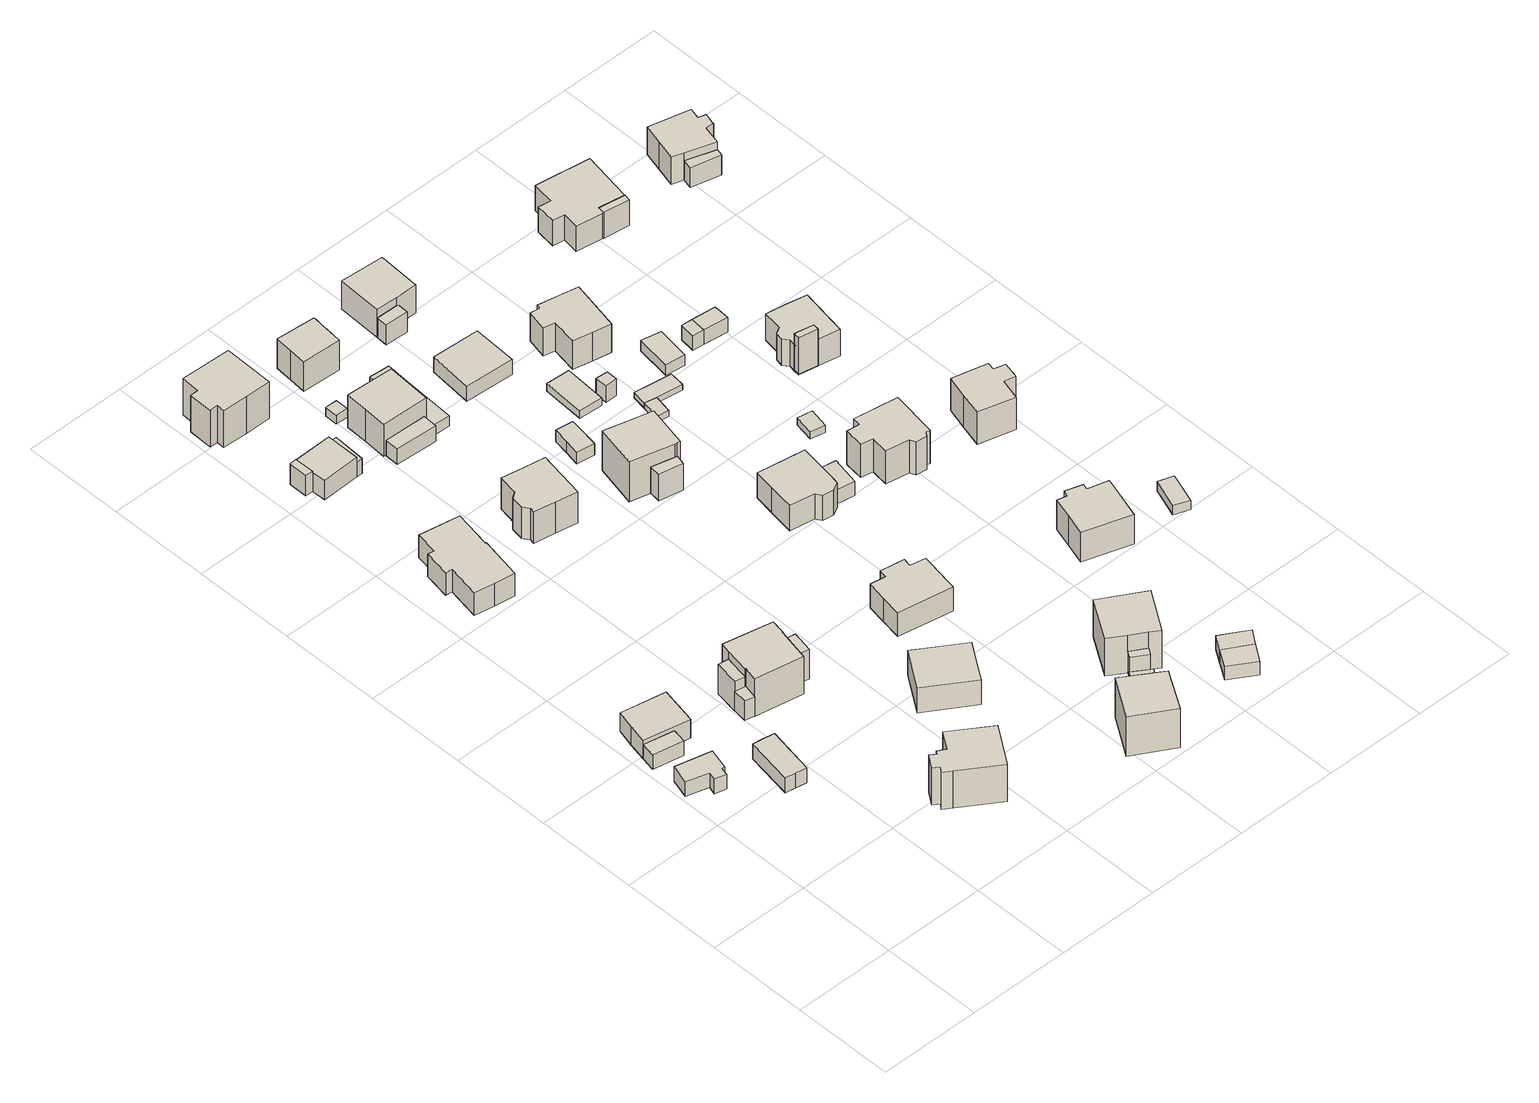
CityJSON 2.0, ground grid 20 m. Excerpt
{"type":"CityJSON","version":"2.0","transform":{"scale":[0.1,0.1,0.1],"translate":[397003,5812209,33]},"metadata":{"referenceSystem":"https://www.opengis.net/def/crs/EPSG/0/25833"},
"CityObjects":{
"building1":{"type":"Building","attributes":{"Gemeindeschluessel":"11000009","BezugspunktDach":"2200","function":"31001_2143","measuredHeight":3.3,"storeysAboveGround":1},"address":[{"country":"Germany","locality":"Berlin","thoroughfareNumber":"74 (1)","thoroughfareName":"Alpenrosenweg"}],"geometry":[{"type":"Solid","lod":"1","boundaries":[[[[0,1,2,3,4,5,6,7]],[[8,9,10,11,12,13,14,15]],[[8,15,7,6]],[[9,8,6,5]],[[10,9,5,4]],[[11,10,4,3]],[[12,11,3,2]],[[13,12,2,1]],[[14,13,1,0]],[[15,14,0,7]]]]}]},
"building2":{"type":"Building","attributes":{"Gemeindeschluessel":"11000009","function":"31001_1010"},"address":[{"country":"Germany","locality":"Berlin","thoroughfareNumber":"74","thoroughfareName":"Alpenrosenweg"}],"children":["building2-1","building2-2"]},
"building2-1":{"type":"BuildingPart","attributes":{"BezugspunktDach":"2200","measuredHeight":5.24,"storeysAboveGround":1},"parents":["building2"],"geometry":[{"type":"MultiSurface","lod":"1","boundaries":[[[16,17,18,19,20]],[[21,22,23,24,25]],[[21,25,20,19]],[[22,21,19,18]],[[23,22,18,17]],[[24,23,17,16]],[[26,27,28,29,24,16,20]],[[30,25,29,28,27,26]]]}]},
"building2-2":{"type":"BuildingPart","attributes":{"BezugspunktDach":"2200","measuredHeight":3.27,"storeysAboveGround":1},"parents":["building2"],"geometry":[{"type":"Solid","lod":"1","boundaries":[[[[31,27,26,32]],[[25,28,33,34]],[[25,34,32,26]],[[33,28,27,31]],[[34,33,31,32]],[[28,25,26,27]]]]}]},
"building3":{"type":"Building","attributes":{"Gemeindeschluessel":"11000009","BezugspunktDach":"2200","function":"31001_2463","measuredHeight":4.04,"storeysAboveGround":1},"address":[{"country":"Germany","locality":"Berlin","thoroughfareNumber":"76 (1)","thoroughfareName":"Alpenrosenweg"}],"geometry":[{"type":"Solid","lod":"1","boundaries":[[[[35,36,37,38,39,40]],[[41,42,43,44,45,46]],[[41,46,40,39]],[[42,41,39,38]],[[43,42,38,37]],[[44,43,37,36]],[[45,44,36,35]],[[46,45,35,40]]]]}]},
"building4":{"type":"Building","attributes":{"Gemeindeschluessel":"11000009","BezugspunktDach":"2200","function":"51009_1610","measuredHeight":4.39,"storeysAboveGround":0},"address":[{"country":"Germany","locality":"Berlin"}],"geometry":[{"type":"Solid","lod":"1","boundaries":[[[[47,48,49,50]],[[51,52,53,54]],[[51,54,50,49]],[[52,51,49,48]],[[53,52,48,47]],[[54,53,47,50]]]]}]},
"building5":{"type":"Building","attributes":{"Gemeindeschluessel":"11000009","BezugspunktDach":"2200","function":"31001_1010","measuredHeight":10.66,"storeysAboveGround":2},"address":[{"country":"Germany","locality":"Berlin","thoroughfareNumber":"6, 8","thoroughfareName":"Agavensteig"}],"geometry":[{"type":"Solid","lod":"1","boundaries":[[[[55,56,57,58,59,60,61,62,63,64,65]],[[66,67,68,69,70,71,72,73,74,75,76]],[[66,76,65,64]],[[67,66,64,63]],[[68,67,63,62]],[[69,68,62,61]],[[70,69,61,60]],[[71,70,60,59]],[[72,71,59,58]],[[73,72,58,57]],[[74,73,57,56]],[[75,74,56,55]],[[76,75,55,65]]]]}]},
"building6":{"type":"Building","attributes":{"Gemeindeschluessel":"11000009","BezugspunktDach":"2200","function":"31001_1010","measuredHeight":6.61,"storeysAboveGround":1},"address":[{"country":"Germany","locality":"Berlin","thoroughfareNumber":"73","thoroughfareName":"Alpenrosenweg"}],"geometry":[{"type":"Solid","lod":"1","boundaries":[[[[77,78,79,80,81,82,83,84,85,86,87,88]],[[89,90,91,92,93,94,95,96,97,98,99,100]],[[89,100,88,87]],[[90,89,87,86]],[[91,90,86,85]],[[92,91,85,84]],[[93,92,84,83]],[[94,93,83,82]],[[95,94,82,81]],[[96,95,81,80]],[[97,96,80,79]],[[98,97,79,78]],[[99,98,78,77]],[[100,99,77,88]]]]}]},
"building7":{"type":"Building","attributes":{"Gemeindeschluessel":"11000009","function":"31001_1010"},"address":[{"country":"Germany","locality":"Berlin","thoroughfareNumber":"76","thoroughfareName":"Alpenrosenweg"}],"children":["building7-1","building7-2","building7-3"]},
"building7-1":{"type":"BuildingPart","attributes":{"BezugspunktDach":"2200","measuredHeight":10.37,"storeysAboveGround":2},"parents":["building7"],"geometry":[{"type":"MultiSurface","lod":"1","boundaries":[[[101,102,103,104,105,106,107,108,109,110]],[[111,112,113,114,115,116,117,118,119,120]],[[111,120,110,109]],[[112,111,109,108]],[[121,122,112,108,107]],[[114,113,107,106]],[[115,114,106,105]],[[116,115,105,104]],[[117,116,104,103]],[[123,124,103,102]],[[119,118,102,101]],[[120,119,101,110]],[[113,112,122,121]],[[118,117,124,123]]]}]},
"building7-2":{"type":"BuildingPart","attributes":{"BezugspunktDach":"2200","measuredHeight":6.72,"storeysAboveGround":2},"parents":["building7"],"geometry":[{"type":"Solid","lod":"1","boundaries":[[[[122,121,125,126]],[[127,113,112,128]],[[127,128,126,125]],[[113,127,125,121]],[[128,112,122,126]],[[113,121,122,112]]]]}]},
"building7-3":{"type":"BuildingPart","attributes":{"BezugspunktDach":"2200","measuredHeight":6.72,"storeysAboveGround":2},"parents":["building7"],"geometry":[{"type":"Solid","lod":"1","boundaries":[[[[129,130,131,124,123]],[[117,116,132,133,118]],[[116,117,124,131]],[[132,116,131,130]],[[133,132,130,129]],[[118,133,129,123]],[[117,118,123,124]]]]}]},
"building8":{"type":"Building","attributes":{"Gemeindeschluessel":"11000009","function":"31001_2143"},"address":[{"country":"Germany","locality":"Berlin","thoroughfareNumber":"90 (1)","thoroughfareName":"Königsheideweg"}],"children":["building8-1","building8-2","building8-3"]},
"building8-1":{"type":"BuildingPart","attributes":{"BezugspunktDach":"2200","measuredHeight":5.73,"storeysAboveGround":2},"parents":["building8"],"geometry":[{"type":"MultiSurface","lod":"1","boundaries":[[[134,135,136,137,138]],[[139,140,141,142,143]],[[139,143,138,137]],[[144,145,146,137,136]],[[141,140,136,135]],[[142,141,135,134]],[[140,139,146,145,144]],[[143,142,134,138]]]}]},
"building8-2":{"type":"BuildingPart","attributes":{"BezugspunktDach":"2200","measuredHeight":3.26,"storeysAboveGround":2},"parents":["building8"],"geometry":[{"type":"MultiSurface","lod":"1","boundaries":[[[147,148,145,144]],[[139,149,150,140]],[[149,139,145,148]],[[150,149,148,147]],[[140,150,147,144]],[[139,140,151,144,145]]]}]},
"building8-3":{"type":"BuildingPart","attributes":{"BezugspunktDach":"2200","measuredHeight":4.66,"storeysAboveGround":2},"parents":["building8"],"geometry":[{"type":"MultiSurface","lod":"1","boundaries":[[[152,153,154,155]],[[143,142,156,157]],[[143,157,155,154]],[[134,138,143,154,153]],[[156,142,153,152]],[[157,156,152,155]],[[142,143,138,134]]]}]},
"building9":{"type":"Building","attributes":{"Gemeindeschluessel":"11000009","BezugspunktDach":"2200","function":"31001_1010","measuredHeight":11.35,"storeysAboveGround":2},"address":[{"country":"Germany","locality":"Berlin","thoroughfareNumber":"90","thoroughfareName":"Königsheideweg"}],"geometry":[{"type":"Solid","lod":"1","boundaries":[[[[158,159,160,161,162,163,164,165,166,167]],[[168,169,170,171,172,173,174,175,176,177]],[[168,177,167,166]],[[169,168,166,165]],[[170,169,165,164]],[[171,170,164,163]],[[172,171,163,162]],[[173,172,162,161]],[[174,173,161,160]],[[175,174,160,159]],[[176,175,159,158]],[[177,176,158,167]]]]}]},
"building10":{"type":"Building","attributes":{"Gemeindeschluessel":"11000009","BezugspunktDach":"2200","function":"31001_1010","measuredHeight":7.43,"storeysAboveGround":1},"address":[{"country":"Germany","locality":"Berlin","thoroughfareNumber":"4","thoroughfareName":"Agavensteig"}],"geometry":[{"type":"Solid","lod":"1","boundaries":[[[[178,179,180,181,182]],[[183,184,185,186,187]],[[183,187,182,181]],[[184,183,181,180]],[[185,184,180,179]],[[186,185,179,178]],[[187,186,178,182]]]]}]},
"building11":{"type":"Building","attributes":{"Gemeindeschluessel":"11000009","BezugspunktDach":"2200","function":"31001_1010","measuredHeight":9.81,"storeysAboveGround":1},"address":[{"country":"Germany","locality":"Berlin","thoroughfareNumber":"75A","thoroughfareName":"Alpenrosenweg"}],"geometry":[{"type":"Solid","lod":"1","boundaries":[[[[188,189,190,191,192,193,194,195,196,197]],[[198,199,200,201,202,203,204,205,206,207]],[[198,207,197,196]],[[199,198,196,195]],[[200,199,195,194]],[[201,200,194,193]],[[202,201,193,192]],[[203,202,192,191]],[[204,203,191,190]],[[205,204,190,189]],[[206,205,189,188]],[[207,206,188,197]]]]}]},
"building12":{"type":"Building","attributes":{"Gemeindeschluessel":"11000009","BezugspunktDach":"2200","function":"51009_1610","measuredHeight":3.79,"storeysAboveGround":0},"address":[{"country":"Germany","locality":"Berlin"}],"geometry":[{"type":"Solid","lod":"1","boundaries":[[[[208,209,210,211]],[[212,213,214,215]],[[212,215,211,210]],[[213,212,210,209]],[[214,213,209,208]],[[215,214,208,211]]]]}]},
"building13":{"type":"Building","attributes":{"Gemeindeschluessel":"11000009","BezugspunktDach":"2200","function":"31001_2000","measuredHeight":1.98,"storeysAboveGround":1},"address":[{"country":"Germany","locality":"Berlin","thoroughfareNumber":"92A (2)","thoroughfareName":"Königsheideweg"}],"geometry":[{"type":"Solid","lod":"1","boundaries":[[[[216,217,218,219]],[[220,221,222,223]],[[220,223,219,218]],[[221,220,218,217]],[[222,221,217,216]],[[223,222,216,219]]]]}]},
"building14":{"type":"Building","attributes":{"Gemeindeschluessel":"11000009","function":"31001_1010"},"address":[{"country":"Germany","locality":"Berlin","thoroughfareNumber":"5","thoroughfareName":"Agavensteig"}],"children":["building14-1","building14-2"]},
"building14-1":{"type":"BuildingPart","attributes":{"BezugspunktDach":"2200","measuredHeight":10.05,"storeysAboveGround":2},"parents":["building14"],"geometry":[{"type":"MultiSurface","lod":"1","boundaries":[[[224,225,226,227,228,229]],[[230,231,232,233,234,235]],[[230,235,229,228]],[[236,237,238,239,231,230,228,227]],[[232,231,227,226],[240,241,236,239]],[[233,232,226,225]],[[234,233,225,224]],[[235,234,224,229]],[[239,238,237,236]],[[236,241,240,239]]]}]},
"building14-2":{"type":"BuildingPart","attributes":{"BezugspunktDach":"2200","measuredHeight":7.37,"storeysAboveGround":2},"parents":["building14"],"geometry":[{"type":"MultiSurface","lod":"1","boundaries":[[[241,242,243,237]],[[244,245,240,238]],[[244,238,237,243]],[[245,244,243,242]],[[240,245,242,241]],[[238,239,236,237]],[[240,241,236,239]]]}]},
"building15":{"type":"Building","attributes":{"Gemeindeschluessel":"11000009","BezugspunktDach":"2200","function":"31001_1010","measuredHeight":9.14,"storeysAboveGround":2},"address":[{"country":"Germany","locality":"Berlin","thoroughfareNumber":"92A","thoroughfareName":"Königsheideweg"}],"geometry":[{"type":"Solid","lod":"1","boundaries":[[[[246,247,248,249,250,251]],[[252,253,254,255,256,257]],[[252,257,251,250]],[[253,252,250,249]],[[254,253,249,248]],[[255,254,248,247]],[[256,255,247,246]],[[257,256,246,251]]]]}]},
"building16":{"type":"Building","attributes":{"Gemeindeschluessel":"11000009","BezugspunktDach":"2200","function":"31001_2000","measuredHeight":2.32,"storeysAboveGround":1},"address":[{"country":"Germany","locality":"Berlin","thoroughfareNumber":"92A (1)","thoroughfareName":"Königsheideweg"}],"geometry":[{"type":"Solid","lod":"1","boundaries":[[[[258,259,260,261,262]],[[256,254,263,264,265]],[[256,265,262,261]],[[254,256,261,260]],[[263,254,260,259]],[[264,263,259,258]],[[265,264,258,262]]]]}]},
"building17":{"type":"Building","attributes":{"Gemeindeschluessel":"11000009","BezugspunktDach":"2200","function":"31001_1010","measuredHeight":8.08,"storeysAboveGround":1},"address":[{"country":"Germany","locality":"Berlin","thoroughfareNumber":"92","thoroughfareName":"Königsheideweg"}],"geometry":[{"type":"Solid","lod":"1","boundaries":[[[[266,267,268,269,270,271,272,273]],[[274,275,276,277,278,279,280,281]],[[274,281,273,272]],[[275,274,272,271]],[[276,275,271,270]],[[277,276,270,269]],[[278,277,269,268]],[[279,278,268,267]],[[280,279,267,266]],[[281,280,266,273]]]]}]},
"building18":{"type":"Building","attributes":{"Gemeindeschluessel":"11000009","BezugspunktDach":"2200","function":"31001_1010","measuredHeight":7.66,"storeysAboveGround":1},"address":[{"country":"Germany","locality":"Berlin","thoroughfareNumber":"78","thoroughfareName":"Alpenrosenweg"}],"geometry":[{"type":"Solid","lod":"1","boundaries":[[[[282,283,284,285,286,287,288,289,290,291,292,293,294]],[[295,296,297,298,299,300,301,302,303,304,305,306,307]],[[295,307,294,293]],[[296,295,293,292]],[[297,296,292,291]],[[298,297,291,290]],[[299,298,290,289]],[[300,299,289,288]],[[301,300,288,287]],[[302,301,287,286]],[[303,302,286,285]],[[304,303,285,284]],[[305,304,284,283]],[[306,305,283,282]],[[307,306,282,294]]]]}]},
"building19":{"type":"Building","attributes":{"Gemeindeschluessel":"11000009","BezugspunktDach":"2200","function":"51009_1610","measuredHeight":2.3,"storeysAboveGround":0},"address":[{"country":"Germany","locality":"Berlin"}],"geometry":[{"type":"Solid","lod":"1","boundaries":[[[[260,259,308,309,310]],[[311,312,263,254,313]],[[311,313,310,309]],[[312,311,309,308]],[[263,312,308,259]],[[254,263,259,260]],[[313,254,260,310]]]]}]},
"building20":{"type":"Building","attributes":{"Gemeindeschluessel":"11000009","function":"31001_1010"},"address":[{"country":"Germany","locality":"Berlin","thoroughfareNumber":"77","thoroughfareName":"Alpenrosenweg"}],"children":["building20-1","building20-2"]},
"building20-1":{"type":"BuildingPart","attributes":{"BezugspunktDach":"2200","measuredHeight":11.01,"storeysAboveGround":2},"parents":["building20"],"geometry":[{"type":"MultiSurface","lod":"1","boundaries":[[[314,315,316,317,318,319]],[[320,321,322,323,324,325]],[[320,325,319,318]],[[321,320,318,317]],[[322,321,317,316]],[[323,322,316,315]],[[326,327,315,314]],[[325,324,314,319],[328,329,326,324]],[[324,323,327,326]],[[326,329,328,324]]]}]},
"building20-2":{"type":"BuildingPart","attributes":{"BezugspunktDach":"2200","measuredHeight":6.72,"storeysAboveGround":2},"parents":["building20"],"geometry":[{"type":"MultiSurface","lod":"1","boundaries":[[[330,327,329,331]],[[328,323,332,333]],[[328,333,331,329]],[[332,323,327,330]],[[333,332,330,331]],[[323,324,326,327]],[[328,329,326,324]]]}]},
"building21":{"type":"Building","attributes":{"Gemeindeschluessel":"11000009","BezugspunktDach":"2200","function":"31001_2143","measuredHeight":3.62,"storeysAboveGround":1},"address":[{"country":"Germany","locality":"Berlin","thoroughfareNumber":"77 (1)","thoroughfareName":"Alpenrosenweg"}],"geometry":[{"type":"Solid","lod":"1","boundaries":[[[[334,335,336,337,338]],[[339,340,341,342,343]],[[339,343,338,337]],[[340,339,337,336]],[[341,340,336,335]],[[342,341,335,334]],[[343,342,334,338]]]]}]},
"building22":{"type":"Building","attributes":{"Gemeindeschluessel":"11000009","function":"31001_1010"},"address":[{"country":"Germany","locality":"Berlin","thoroughfareNumber":"3","thoroughfareName":"Agavensteig"}],"children":["building22-1","building22-2"]},
"building22-1":{"type":"BuildingPart","attributes":{"BezugspunktDach":"2200","measuredHeight":9.4,"storeysAboveGround":2},"parents":["building22"],"geometry":[{"type":"MultiSurface","lod":"1","boundaries":[[[344,345,346,347,348,349]],[[350,351,352,353,354,355]],[[350,355,349,348]],[[351,350,348,347]],[[352,351,347,346]],[[353,352,346,345]],[[356,357,345,344]],[[354,353,358,359]],[[355,354,344,349]],[[359,358,357,356]]]}]},
"building22-2":{"type":"BuildingPart","attributes":{"BezugspunktDach":"2200","measuredHeight":4.77,"storeysAboveGround":2},"parents":["building22"],"geometry":[{"type":"Solid","lod":"1","boundaries":[[[[360,357,356,361]],[[359,358,362,363]],[[359,363,361,356]],[[362,358,357,360]],[[363,362,360,361]],[[358,359,356,357]]]]}]},
"building23":{"type":"Building","attributes":{"Gemeindeschluessel":"11000009","BezugspunktDach":"2200","function":"31001_2463","measuredHeight":3.39,"storeysAboveGround":1},"address":[{"country":"Germany","locality":"Berlin","thoroughfareNumber":"94 (1)","thoroughfareName":"Königsheideweg"}],"geometry":[{"type":"Solid","lod":"1","boundaries":[[[[364,365,366,367]],[[368,369,370,371]],[[368,371,367,366]],[[369,368,366,365]],[[370,369,365,364]],[[371,370,364,367]]]]}]},
"building24":{"type":"Building","attributes":{"Gemeindeschluessel":"11000009","BezugspunktDach":"2200","function":"31001_1010","measuredHeight":7.64,"storeysAboveGround":2},"address":[{"country":"Germany","locality":"Berlin","thoroughfareNumber":"79","thoroughfareName":"Alpenrosenweg"}],"geometry":[{"type":"Solid","lod":"1","boundaries":[[[[372,373,374,375,376,377,378,379,380,381]],[[382,383,384,385,386,387,388,389,390,391]],[[382,391,381,380]],[[383,382,380,379]],[[384,383,379,378]],[[385,384,378,377]],[[386,385,377,376]],[[387,386,376,375]],[[388,387,375,374]],[[389,388,374,373]],[[390,389,373,372]],[[391,390,372,381]]]]}]},
"building25":{"type":"Building","attributes":{"Gemeindeschluessel":"11000009","BezugspunktDach":"2200","function":"31001_2463","measuredHeight":2.99,"storeysAboveGround":1},"address":[{"country":"Germany","locality":"Berlin","thoroughfareNumber":"3 (1)","thoroughfareName":"Agavensteig"}],"geometry":[{"type":"Solid","lod":"1","boundaries":[[[[392,393,394,395]],[[396,397,398,399]],[[396,399,395,394]],[[397,396,394,393]],[[398,397,393,392]],[[399,398,392,395]]]]}]},
"building26":{"type":"Building","attributes":{"Gemeindeschluessel":"11000009","BezugspunktDach":"2200","function":"31001_2143","measuredHeight":1.72,"storeysAboveGround":1},"address":[{"country":"Germany","locality":"Berlin","thoroughfareNumber":"96 (1)","thoroughfareName":"Königsheideweg"}],"geometry":[{"type":"Solid","lod":"1","boundaries":[[[[400,401,402,403]],[[404,405,406,407]],[[404,407,403,402]],[[405,404,402,401]],[[406,405,401,400]],[[407,406,400,403]]]]}]},
"building27":{"type":"Building","attributes":{"Gemeindeschluessel":"11000009","function":"31001_1010"},"address":[{"country":"Germany","locality":"Berlin","thoroughfareNumber":"94","thoroughfareName":"Königsheideweg"}],"children":["building27-1","building27-2"]},
"building27-1":{"type":"BuildingPart","attributes":{"BezugspunktDach":"2200","measuredHeight":8.19,"storeysAboveGround":2},"parents":["building27"],"geometry":[{"type":"MultiSurface","lod":"1","boundaries":[[[408,409,410,411,412]],[[413,414,415,416,417]],[[413,417,412,411]],[[414,413,411,410]],[[415,414,410,409]],[[418,419,420,415,409,408]],[[417,416,408,412],[421,418,416,417]],[[416,420,419,418]],[[418,421,417,416]]]}]},
"building27-2":{"type":"BuildingPart","attributes":{"BezugspunktDach":"2200","measuredHeight":4.54,"storeysAboveGround":2},"parents":["building27"],"geometry":[{"type":"MultiSurface","lod":"1","boundaries":[[[422,419,421,423]],[[417,420,424,425]],[[417,425,423,421]],[[424,420,419,422]],[[425,424,422,423]],[[420,416,418,419]],[[421,418,416,417]]]}]},
"building28":{"type":"Building","attributes":{"Gemeindeschluessel":"11000009","BezugspunktDach":"2200","function":"51009_1610","measuredHeight":3.06,"storeysAboveGround":0},"address":[{"country":"Germany","locality":"Berlin"}],"geometry":[{"type":"Solid","lod":"1","boundaries":[[[[393,426,427,394]],[[428,429,430,431]],[[428,431,394,427]],[[429,428,427,426]],[[430,429,426,393]],[[431,430,393,394]]]]}]},
"building29":{"type":"Building","attributes":{"Gemeindeschluessel":"11000009","BezugspunktDach":"2200","function":"31001_2463","measuredHeight":3.99,"storeysAboveGround":1},"address":[{"country":"Germany","locality":"Berlin","thoroughfareNumber":"79 (2)","thoroughfareName":"Alpenrosenweg"}],"geometry":[{"type":"Solid","lod":"1","boundaries":[[[[432,433,434,435]],[[436,437,438,439]],[[436,439,435,434]],[[437,436,434,433]],[[438,437,433,432]],[[439,438,432,435]]]]}]},
"building30":{"type":"Building","attributes":{"Gemeindeschluessel":"11000009","BezugspunktDach":"2200","function":"31001_2143","measuredHeight":3.66,"storeysAboveGround":1},"address":[{"country":"Germany","locality":"Berlin","thoroughfareNumber":"96 (2)","thoroughfareName":"Königsheideweg"}],"geometry":[{"type":"Solid","lod":"1","boundaries":[[[[440,441,442,443]],[[444,445,446,447]],[[444,447,443,442]],[[445,444,442,441]],[[446,445,441,440]],[[447,446,440,443]]]]}]},
"building31":{"type":"Building","attributes":{"Gemeindeschluessel":"11000009","BezugspunktDach":"2200","function":"51009_1610","measuredHeight":1.31,"storeysAboveGround":0},"address":[{"country":"Germany","locality":"Berlin"}],"geometry":[{"type":"Solid","lod":"1","boundaries":[[[[448,449,450,451]],[[452,453,454,455]],[[452,455,451,450]],[[453,452,450,449]],[[454,453,449,448]],[[455,454,448,451]]]]}]},
"building32":{"type":"Building","attributes":{"Gemeindeschluessel":"11000009","BezugspunktDach":"2200","function":"31001_1010","measuredHeight":1.23,"storeysAboveGround":1},"address":[{"country":"Germany","locality":"Berlin","thoroughfareNumber":"79 (1)","thoroughfareName":"Alpenrosenweg"}],"geometry":[{"type":"Solid","lod":"1","boundaries":[[[[449,456,457,458,450]],[[459,460,461,462,463]],[[459,463,450,458]],[[460,459,458,457]],[[461,460,457,456]],[[462,461,456,449]],[[463,462,449,450]]]]}]},
"building33":{"type":"Building","attributes":{"Gemeindeschluessel":"11000009","BezugspunktDach":"2200","function":"31001_1010","measuredHeight":8.43,"storeysAboveGround":1},"address":[{"country":"Germany","locality":"Berlin","thoroughfareNumber":"96","thoroughfareName":"Königsheideweg"}],"geometry":[{"type":"Solid","lod":"1","boundaries":[[[[464,465,466,467,468,469,470,471,472,473]],[[474,475,476,477,478,479,480,481,482,483]],[[474,483,473,472]],[[475,474,472,471]],[[476,475,471,470]],[[477,476,470,469]],[[478,477,469,468]],[[479,478,468,467]],[[480,479,467,466]],[[481,480,466,465]],[[482,481,465,464]],[[483,482,464,473]]]]}]},
"building34":{"type":"Building","attributes":{"Gemeindeschluessel":"11000009","BezugspunktDach":"2200","function":"31001_1010","measuredHeight":8.93,"storeysAboveGround":2},"address":[{"country":"Germany","locality":"Berlin","thoroughfareNumber":"81","thoroughfareName":"Alpenrosenweg"}],"geometry":[{"type":"Solid","lod":"1","boundaries":[[[[484,485,486,487,488,489,490,491,492,493,494,495]],[[496,497,498,499,500,501,502,503,504,505,506,507]],[[496,507,495,494]],[[497,496,494,493]],[[498,497,493,492]],[[499,498,492,491]],[[500,499,491,490]],[[501,500,490,489]],[[502,501,489,488]],[[503,502,488,487]],[[504,503,487,486]],[[505,504,486,485]],[[506,505,485,484]],[[507,506,484,495]]]]}]},
"building35":{"type":"Building","attributes":{"Gemeindeschluessel":"11000009","BezugspunktDach":"2200","function":"51009_1611","measuredHeight":1.58,"storeysAboveGround":0},"address":[{"country":"Germany","locality":"Berlin"}],"geometry":[{"type":"Solid","lod":"1","boundaries":[[[[508,509,510,511]],[[512,513,514,515]],[[512,515,511,510]],[[513,512,510,509]],[[514,513,509,508]],[[515,514,508,511]]]]}]},
"building36":{"type":"Building","attributes":{"Gemeindeschluessel":"11000009","BezugspunktDach":"2200","function":"31001_1010","measuredHeight":9.07,"storeysAboveGround":2},"address":[{"country":"Germany","locality":"Berlin","thoroughfareNumber":"84","thoroughfareName":"Alpenrosenweg"}],"geometry":[{"type":"Solid","lod":"1","boundaries":[[[[516,517,518,519,520,521,522,523,524]],[[525,526,527,528,529,530,531,532,533]],[[525,533,524,523]],[[526,525,523,522]],[[527,526,522,521]],[[528,527,521,520]],[[529,528,520,519]],[[530,529,519,518]],[[531,530,518,517]],[[532,531,517,516]],[[533,532,516,524]]]]}]},
"building37":{"type":"Building","attributes":{"Gemeindeschluessel":"11000009","BezugspunktDach":"2200","function":"31001_2463","measuredHeight":2.83,"storeysAboveGround":1},"address":[{"country":"Germany","locality":"Berlin","thoroughfareNumber":"98 (1)","thoroughfareName":"Königsheideweg"}],"geometry":[{"type":"Solid","lod":"1","boundaries":[[[[534,535,536,537]],[[538,539,540,541]],[[538,541,537,536]],[[539,538,536,535]],[[540,539,535,534]],[[541,540,534,537]]]]}]},
"building38":{"type":"Building","attributes":{"Gemeindeschluessel":"11000009","BezugspunktDach":"2200","function":"51009_1610","measuredHeight":3.23,"storeysAboveGround":0},"address":[{"country":"Germany","locality":"Berlin"}],"geometry":[{"type":"Solid","lod":"1","boundaries":[[[[542,543,544,545]],[[546,547,548,549]],[[546,549,545,544]],[[547,546,544,543]],[[548,547,543,542]],[[549,548,542,545]]]]}]},
"building39":{"type":"Building","attributes":{"Gemeindeschluessel":"11000009","BezugspunktDach":"2200","function":"31001_2143","measuredHeight":3.13,"storeysAboveGround":1},"address":[{"country":"Germany","locality":"Berlin","thoroughfareNumber":"98 (2)","thoroughfareName":"Königsheideweg"}],"geometry":[{"type":"Solid","lod":"1","boundaries":[[[[550,551,543,542]],[[552,553,554,555]],[[552,555,542,543]],[[553,552,543,551]],[[554,553,551,550]],[[555,554,550,542]]]]}]},
"building40":{"type":"Building","attributes":{"Gemeindeschluessel":"11000009","BezugspunktDach":"2200","function":"51009_1610","measuredHeight":8.15,"storeysAboveGround":0},"address":[{"country":"Germany","locality":"Berlin"}],"geometry":[{"type":"Solid","lod":"1","boundaries":[[[[556,557,558,559]],[[560,561,562,563]],[[560,563,559,558]],[[561,560,558,557]],[[562,561,557,556]],[[563,562,556,559]]]]}]},
"building41":{"type":"Building","attributes":{"Gemeindeschluessel":"11000009","BezugspunktDach":"2200","function":"31001_2463","measuredHeight":2.13,"storeysAboveGround":1},"address":[{"country":"Germany","locality":"Berlin","thoroughfareNumber":"84 (1)","thoroughfareName":"Alpenrosenweg"}],"geometry":[{"type":"Solid","lod":"1","boundaries":[[[[564,565,566,567]],[[568,569,570,571]],[[568,571,567,566]],[[569,568,566,565]],[[570,569,565,564]],[[571,570,564,567]]]]}]},
"building42":{"type":"Building","attributes":{"Gemeindeschluessel":"11000009","BezugspunktDach":"2200","function":"31001_1010","measuredHeight":8.76,"storeysAboveGround":1},"address":[{"country":"Germany","locality":"Berlin","thoroughfareNumber":"81A","thoroughfareName":"Alpenrosenweg"}],"geometry":[{"type":"Solid","lod":"1","boundaries":[[[[572,573,574,575,576,577,578,579,580,581,582,583]],[[584,585,586,587,588,589,590,591,592,593,594,595]],[[584,595,583,582]],[[585,584,582,581]],[[586,585,581,580]],[[587,586,580,579]],[[588,587,579,578]],[[589,588,578,577]],[[590,589,577,576]],[[591,590,576,575]],[[592,591,575,574]],[[593,592,574,573]],[[594,593,573,572]],[[595,594,572,583]]]]}]},
"building43":{"type":"Building","attributes":{"Gemeindeschluessel":"11000009","BezugspunktDach":"2200","function":"31001_1010","measuredHeight":8.87,"storeysAboveGround":2},"address":[{"country":"Germany","locality":"Berlin","thoroughfareNumber":"83","thoroughfareName":"Alpenrosenweg"}],"geometry":[{"type":"Solid","lod":"1","boundaries":[[[[596,597,598,599,600,601,602,603,604,605]],[[606,607,608,609,610,611,612,613,614,615]],[[606,615,605,604]],[[607,606,604,603]],[[608,607,603,602]],[[609,608,602,601]],[[610,609,601,600]],[[611,610,600,599]],[[612,611,599,598]],[[613,612,598,597]],[[614,613,597,596]],[[615,614,596,605]]]]}]},
"building44":{"type":"Building","attributes":{"Gemeindeschluessel":"11000009","BezugspunktDach":"2200","function":"31001_1010","measuredHeight":8.17,"storeysAboveGround":2},"address":[{"country":"Germany","locality":"Berlin","thoroughfareNumber":"98","thoroughfareName":"Königsheideweg"}],"geometry":[{"type":"Solid","lod":"1","boundaries":[[[[616,617,618,619,620,621,622,623,624,625,626]],[[627,628,629,630,631,632,633,634,635,636,637]],[[627,637,626,625]],[[628,627,625,624]],[[629,628,624,623]],[[630,629,623,622]],[[631,630,622,621]],[[632,631,621,620]],[[633,632,620,619]],[[634,633,619,618]],[[635,634,618,617]],[[636,635,617,616]],[[637,636,616,626]]]]}]},
"building45":{"type":"Building","attributes":{"Gemeindeschluessel":"11000009","BezugspunktDach":"2200","function":"51009_1610","measuredHeight":5.81,"storeysAboveGround":0},"address":[{"country":"Germany","locality":"Berlin"}],"geometry":[{"type":"Solid","lod":"1","boundaries":[[[[638,639,640,641]],[[632,631,642,633]],[[632,633,641,640]],[[631,632,640,639]],[[642,631,639,638]],[[633,642,638,641]]]]}]},
"building46":{"type":"Building","attributes":{"Gemeindeschluessel":"11000009","function":"31001_1010"},"address":[{"country":"Germany","locality":"Berlin","thoroughfareNumber":"100","thoroughfareName":"Königsheideweg"}],"children":["building46-1","building46-2"]},
"building46-1":{"type":"BuildingPart","attributes":{"BezugspunktDach":"2200","measuredHeight":7.83,"storeysAboveGround":2},"parents":["building46"],"geometry":[{"type":"Solid","lod":"1","boundaries":[[[[643,644,645,646,647,648,649,650,651,652,653]],[[654,655,656,657,658,659,660,661,662,663,664]],[[654,664,653,652]],[[655,654,652,651]],[[656,655,651,650]],[[657,656,650,649]],[[658,657,649,648]],[[659,658,648,647]],[[660,659,647,646]],[[661,660,646,645]],[[662,661,645,644]],[[663,665,666,662,644,643]],[[664,663,643,653]],[[662,666,665,663]]]]}]},
"building46-2":{"type":"BuildingPart","attributes":{"BezugspunktDach":"2200","measuredHeight":4.44,"storeysAboveGround":2},"parents":["building46"],"geometry":[{"type":"Solid","lod":"1","boundaries":[[[[667,666,665,668]],[[663,662,669,670]],[[663,670,668,665]],[[669,662,666,667]],[[670,669,667,668]],[[663,665,666,662]]]]}]}
},
"vertices":[
[46,467,42],[41,451,42],[63,445,42],[67,461,42],[73,460,42],[84,500,42],[14,517,42],[3,479,42],[14,517,9],[84,500,9],[73,460,9],[67,461,9],[63,445,9],[41,451,9],[46,467,9],[3,479,9],
[103,571,51],[118,644,51],[31,661,51],[22,625,51],[14,589,51],[22,625,9],[31,661,9],[118,644,9],[103,571,9],[14,589,9],[14,589,42],[72,577,42],[72,577,9],[22,587,9],[14,589,35],
[67,549,42],[8,561,42],[67,549,9],[8,561,9],
[145,369,44],[166,365,44],[183,458,44],[162,462,44],[141,465,44],[125,372,44],[141,465,10],[162,462,10],[183,458,10],[166,365,10],[145,369,10],[125,372,10],
[213,535,53],[219,563,53],[198,567,53],[194,539,53],[198,567,9],[219,563,9],[213,535,9],[194,539,9],
[290,181,92],[282,171,92],[298,160,92],[372,110,92],[423,186,92],[349,237,92],[326,203,92],[310,212,92],[307,206,92],[295,214,92],[278,189,92],[295,214,8],[307,206,8],[310,212,8],[326,203,8],[349,237,8],[423,186,8],[372,110,8],[298,160,8],[282,171,8],[290,181,8],[278,189,8],
[61,1085,56],[49,1021,56],[89,1014,56],[128,1008,56],[144,1092,56],[142,1092,56],[156,1166,56],[116,1173,56],[77,1180,56],[70,1136,56],[57,1138,56],[48,1087,56],[57,1138,5],[70,1136,5],[77,1180,5],[116,1173,5],[156,1166,5],[142,1092,5],[144,1092,5],[128,1008,5],[89,1014,5],[49,1021,5],[61,1085,5],[48,1087,5],
[306,518,93],[311,542,93],[320,583,93],[321,583,93],[326,610,93],[231,630,93],[227,611,93],[218,563,93],[219,563,93],[213,535,93],[219,563,8],[218,563,8],[227,611,8],[231,630,8],[326,610,8],[321,583,8],[320,583,8],[311,542,8],[306,518,8],[213,535,8],[227,611,75],[218,563,75],[311,542,75],[320,583,75],
[206,614,75],[198,567,75],[206,614,8],[198,567,8],
[337,537,75],[345,578,75],[321,583,75],[345,578,8],[337,537,8],
[51,1401,60],[52,1374,60],[126,1376,60],[127,1442,60],[51,1440,60],[127,1442,16],[126,1376,16],[52,1374,16],[51,1401,16],[51,1440,16],[126,1376,48],[127,1442,48],[127,1442,44],
[139,1377,48],[143,1442,48],[143,1442,15],[139,1377,15],[126,1376,28],
[37,1402,62],[51,1401,62],[51,1440,62],[37,1439,62],[37,1402,15],[37,1439,15],
[20,1592,97],[19,1576,97],[69,1574,97],[119,1573,97],[122,1672,97],[73,1674,97],[24,1676,97],[22,1639,97],[6,1639,97],[4,1592,97],[6,1639,14],[22,1639,14],[24,1676,14],[73,1674,14],[122,1672,14],[119,1573,14],[69,1574,14],[19,1576,14],[20,1592,14],[4,1592,14],
[494,298,68],[518,335,68],[543,372,68],[455,430,68],[406,356,68],[455,430,12],[543,372,12],[518,335,12],[494,298,12],[406,356,12],
[237,1085,75],[235,1075,75],[277,1068,75],[319,1060,75],[336,1154,75],[294,1161,75],[252,1169,75],[245,1130,75],[233,1122,75],[229,1097,75],[233,1122,4],[245,1130,4],[252,1169,4],[294,1161,4],[336,1154,4],[319,1060,4],[277,1068,4],[235,1075,4],[237,1085,4],[229,1097,4],
[277,1348,49],[279,1377,49],[196,1380,49],[195,1353,49],[196,1380,14],[279,1377,14],[277,1348,14],[195,1353,14],
[212,1488,34],[212,1513,34],[189,1514,34],[188,1489,34],[189,1514,14],[212,1513,14],[212,1488,14],[188,1489,14],
[658,4,100],[704,80,100],[687,91,100],[667,104,100],[631,128,100],[581,50,100],[631,128,11],[667,104,11],[687,91,11],[704,80,11],[658,4,11],[581,50,11],[667,104,86],[654,113,86],[654,113,12],[667,104,12],[687,91,12],[687,91,86],
[700,110,86],[667,132,86],[667,132,12],[700,110,12],
[283,1377,88],[286,1421,88],[289,1465,88],[196,1470,88],[194,1426,88],[191,1381,88],[194,1426,15],[196,1470,15],[289,1465,15],[286,1421,15],[283,1377,15],[191,1381,15],
[317,1358,38],[323,1463,38],[289,1465,38],[283,1377,38],[282,1360,38],[323,1463,15],[317,1358,15],[282,1360,15],
[279,1576,81],[282,1609,81],[283,1620,81],[285,1638,81],[285,1642,81],[209,1648,81],[206,1614,81],[203,1580,81],[206,1614,14],[209,1648,14],[285,1642,14],[285,1638,14],[283,1620,14],[282,1609,14],[279,1576,14],[203,1580,14],
[612,487,65],[614,498,65],[619,526,65],[619,527,65],[623,547,65],[626,566,65],[596,572,65],[599,588,65],[553,596,65],[550,580,65],[520,585,65],[513,546,65],[506,506,65],[513,546,11],[520,585,11],[550,580,11],[553,596,11],[599,588,11],[596,572,11],[626,566,11],[623,547,11],[619,527,11],[619,526,11],[614,498,11],[612,487,11],[506,506,11],
[326,1509,38],[286,1512,38],[283,1466,38],[286,1512,15],[326,1509,15],[283,1466,15],
[499,1020,90],[503,1019,90],[509,1018,90],[527,1099,90],[435,1123,90],[416,1041,90],[435,1123,0],[527,1099,0],[509,1018,0],[503,1019,0],[499,1020,0],[416,1041,0],[499,1020,60],[503,1019,60],[455,1031,0],[455,1031,60],
[498,1000,60],[452,1009,60],[498,1000,0],[452,1009,0],
[447,1154,31],[457,1215,31],[423,1220,31],[418,1189,31],[412,1159,31],[418,1189,5],[423,1220,5],[457,1215,5],[447,1154,5],[412,1159,5],
[716,187,97],[746,169,97],[764,157,97],[815,236,97],[733,285,97],[684,207,97],[733,285,12],[815,236,12],[764,157,12],[746,169,12],[716,187,12],[684,207,12],[716,187,61],[746,169,61],[746,169,13],[716,187,13],
[737,156,61],[708,174,61],[737,156,13],[708,174,13],
[475,1376,46],[480,1463,46],[387,1468,46],[379,1382,46],[387,1468,12],[480,1463,12],[475,1376,12],[379,1382,12],
[601,799,63],[608,788,63],[630,785,63],[645,793,63],[646,797,63],[655,853,63],[660,884,63],[568,899,63],[561,858,63],[553,808,63],[561,858,6],[568,899,6],[660,884,6],[655,853,6],[646,797,6],[645,793,6],[630,785,6],[608,788,6],[601,799,6],[553,808,6],
[868,36,41],[891,71,41],[840,101,41],[819,67,41],[840,101,11],[891,71,11],[868,36,11],[819,67,11],
[536,1230,20],[542,1313,20],[495,1316,20],[490,1233,20],[495,1316,3],[542,1313,3],[536,1230,3],[490,1233,3],
[417,1586,78],[459,1585,78],[464,1669,78],[379,1675,78],[375,1587,78],[379,1675,14],[464,1669,14],[459,1585,14],[417,1586,14],[375,1587,14],[417,1586,59],[420,1586,59],[420,1586,14],[375,1587,59],
[419,1563,59],[374,1565,59],[419,1563,14],[374,1565,14],
[910,98,41],[858,129,41],[858,129,10],[910,98,10],[891,71,10],[840,101,10],
[683,791,42],[694,847,42],[655,853,42],[646,797,42],[655,853,10],[694,847,10],[683,791,10],[646,797,10],
[545,1229,42],[568,1229,42],[569,1251,42],[545,1253,42],[569,1251,5],[568,1229,5],[545,1229,5],[545,1253,5],
[597,1137,16],[604,1172,16],[581,1177,16],[574,1140,16],[581,1177,3],[604,1172,3],[597,1137,3],[574,1140,3],
[655,1165,16],[659,1195,16],[586,1206,16],[586,1206,4],[659,1195,4],[655,1165,4],[604,1172,4],[581,1177,4],
[567,1371,70],[558,1321,70],[595,1313,70],[631,1306,70],[652,1405,70],[614,1413,70],[574,1421,70],[572,1413,70],[554,1416,70],[545,1376,70],[554,1416,6],[572,1413,6],[574,1421,6],[614,1413,6],[652,1405,6],[631,1306,6],[595,1313,6],[558,1321,6],[567,1371,6],[545,1376,6],
[743,810,84],[738,776,84],[783,768,84],[788,757,84],[809,754,84],[815,763,84],[823,761,84],[838,852,84],[752,866,84],[749,850,84],[724,853,84],[719,815,84],[724,853,9],[749,850,9],[752,866,9],[838,852,9],[823,761,9],[815,763,9],[809,754,9],[788,757,9],[783,768,9],[738,776,9],[743,810,9],[719,815,9],
[753,933,21],[761,972,21],[732,977,21],[725,939,21],[732,977,5],[761,972,5],[753,933,5],[725,939,5],
[929,394,80],[955,479,80],[915,490,80],[918,501,80],[885,512,80],[881,500,80],[862,505,80],[850,465,80],[838,424,80],[850,465,13],[862,505,13],[881,500,13],[885,512,13],[918,501,13],[915,490,13],[955,479,13],[929,394,13],[838,424,13],
[696,1202,29],[706,1268,29],[668,1276,29],[658,1207,29],[668,1276,5],[706,1268,5],[696,1202,5],[658,1207,5],
[751,1215,39],[754,1246,39],[733,1248,39],[729,1218,39],[733,1248,6],[754,1246,6],[751,1215,6],[729,1218,6],
[799,1209,39],[801,1241,39],[754,1246,7],[801,1241,7],[799,1209,7],[751,1215,7],
[850,1051,90],[852,1063,90],[815,1070,90],[813,1058,90],[815,1070,8],[852,1063,8],[850,1051,8],[813,1058,8],
[1052,390,32],[1072,449,32],[1043,459,32],[1023,401,32],[1043,459,11],[1072,449,11],[1052,390,11],[1023,401,11],
[817,1082,66],[815,1070,66],[813,1058,66],[850,1051,66],[852,1051,66],[892,1043,66],[909,1138,66],[870,1146,66],[830,1153,66],[824,1115,66],[812,1108,66],[809,1093,66],[812,1108,6],[824,1115,6],[830,1153,6],[870,1146,6],[909,1138,6],[892,1043,6],[852,1051,6],[850,1051,6],[813,1058,6],[815,1070,6],[817,1082,6],[809,1093,6],
[977,720,83],[988,761,83],[1010,755,83],[1011,758,83],[1018,787,83],[996,793,83],[999,808,83],[931,825,83],[919,782,83],[908,739,83],[919,782,10],[931,825,10],[999,808,10],[996,793,10],[1018,787,10],[1011,758,10],[1010,755,10],[988,761,10],[977,720,10],[908,739,10],
[753,1543,67],[748,1511,67],[800,1503,67],[802,1502,67],[804,1516,67],[855,1508,67],[873,1609,67],[766,1625,67],[759,1582,67],[735,1586,67],[730,1547,67],[735,1586,10],[759,1582,10],[766,1625,10],[873,1609,10],[855,1508,10],[804,1516,10],[802,1502,10],[800,1503,10],[748,1511,10],[753,1543,10],[730,1547,10],
[852,1495,68],[855,1508,68],[804,1516,68],[802,1502,68],[852,1495,10],
[994,1514,65],[1050,1495,65],[1059,1532,65],[1075,1530,65],[1075,1533,65],[1081,1553,65],[1066,1558,65],[1072,1579,65],[992,1599,65],[982,1560,65],[972,1522,65],[982,1560,3],[992,1599,3],[1072,1579,3],[1066,1558,3],[1081,1553,3],[1075,1533,3],[1075,1530,3],[1059,1532,3],[1050,1495,3],[994,1514,3],[972,1522,3],[994,1514,48],[1050,1495,48],
[1046,1481,48],[989,1495,48],[1046,1481,3],[989,1495,3]
]}
